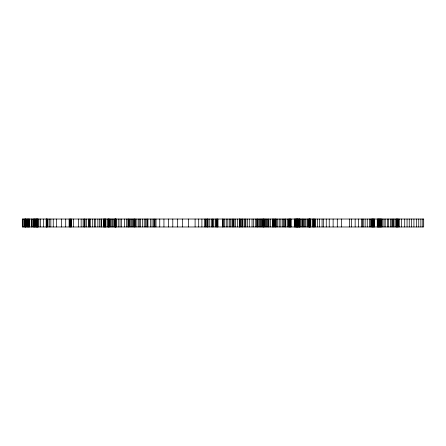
<?xml version="1.0" encoding="UTF-8"?>
<svg xmlns="http://www.w3.org/2000/svg" width="446" height="446" viewBox="0 0 446 446"><rect width="100%" height="100%" fill="white"/><g stroke="black" fill="none" stroke-linecap="round" stroke-linejoin="round"><path stroke-width="0.67" d="M422.78 219.031L422.78 226.969M420.868 219.031L420.868 226.969M418.744 219.031L418.744 226.969M416.335 219.031L416.335 226.969M413.927 219.031L413.927 226.969M411.446 219.031L411.446 226.969M409.255 219.031L409.255 226.969M407.059 219.031L407.059 226.969M404.723 219.031L404.723 226.969M401.673 219.031L401.673 226.969M399.27 219.031L399.27 226.969M398.278 219.031L398.278 226.969M398.066 219.031L398.066 226.969M397.498 219.031L397.498 226.969M397.286 219.031L397.286 226.969M396.929 219.031L396.929 226.969M396.717 219.031L396.717 226.969M396.154 219.031L396.154 226.969M395.937 219.031L395.937 226.969M394.024 219.031L394.024 226.969M393.249 219.031L393.249 226.969M392.681 219.031L392.681 226.969M391.833 219.031L391.833 226.969M390.629 219.031L390.629 226.969M388.644 219.031L388.644 226.969M387.44 219.031L387.44 226.969M385.177 219.031L385.177 226.969M383.973 219.031L383.973 226.969M382.272 219.031L382.272 226.969M381.419 219.031L381.419 226.969M381.28 219.031L381.28 226.969M380.856 219.031L380.856 226.969M380.644 219.031L380.644 226.969M380.148 219.031L380.148 226.969M379.936 219.031L379.936 226.969M379.368 219.031L379.368 226.969M379.228 219.031L379.228 226.969M378.871 219.031L378.871 226.969M378.732 219.031L378.732 226.969M378.236 219.031L378.236 226.969M378.024 219.031L378.024 226.969M377.383 219.031L377.383 226.969M377.244 219.031L377.244 226.969M374.623 219.031L374.623 226.969M374.266 219.031L374.266 226.969M373.77 219.031L373.77 226.969M373.419 219.031L373.419 226.969M373.135 219.031L373.135 226.969M372.784 219.031L372.784 226.969M372.639 219.031L372.639 226.969M372.287 219.031L372.287 226.969M371.791 219.031L371.791 226.969M371.434 219.031L371.434 226.969M370.442 219.031L370.442 226.969M369.383 219.031L369.383 226.969M367.259 219.031L367.259 226.969M365.135 219.031L365.135 226.969M363.222 219.031L363.222 226.969M362.581 219.031L362.581 226.969M361.661 219.031L361.661 226.969M358.406 219.031L358.406 226.969M355.15 219.031L355.15 226.969M351.537 219.031L351.537 226.969M349.48 219.031L349.48 226.969M341.48 219.031L341.48 226.969M337.299 219.031L337.299 226.969M333.123 219.031L333.123 226.969M329.226 219.031L329.226 226.969M326.255 219.031L326.255 226.969M323.422 219.031L323.422 226.969M322.073 219.031L322.073 226.969M319.526 219.031L319.526 226.969M317.613 219.031L317.613 226.969M315.629 219.031L315.629 226.969M314.854 219.031L314.854 226.969M314.497 219.031L314.497 226.969M313.861 219.031L313.861 226.969M313.505 219.031L313.505 226.969M313.081 219.031L313.081 226.969M312.73 219.031L312.73 226.969M310.817 219.031L310.817 226.969M310.6 219.031L310.6 226.969M310.037 219.031L310.037 226.969M309.825 219.031L309.825 226.969M309.613 219.031L309.613 226.969M309.468 219.031L309.468 226.969M309.184 219.031L309.184 226.969M308.972 219.031L308.972 226.969M308.264 219.031L308.264 226.969M307.913 219.031L307.913 226.969M307.06 219.031L307.06 226.969M305.644 219.031L305.644 226.969M304.44 219.031L304.44 226.969M303.168 219.031L303.168 226.969M302.957 219.031L302.957 226.969M302.176 219.031L302.176 226.969M301.044 219.031L301.044 226.969M300.119 219.031L300.119 226.969M299.556 219.031L299.556 226.969M299.483 219.031L299.483 226.969M299.411 219.031L299.411 226.969M299.06 219.031L299.06 226.969M298.848 219.031L298.848 226.969M298.207 219.031L298.207 226.969M297.995 219.031L297.995 226.969M297.716 219.031L297.716 226.969M297.499 219.031L297.499 226.969M297.287 219.031L297.287 226.969M297.075 219.031L297.075 226.969M296.724 219.031L296.724 226.969M296.579 219.031L296.579 226.969M296.155 219.031L296.155 226.969M296.016 219.031L296.016 226.969M295.447 219.031L295.447 226.969M295.235 219.031L295.235 226.969M294.527 219.031L294.527 226.969M294.315 219.031L294.315 226.969M291.127 219.031L291.127 226.969M290.775 219.031L290.775 226.969M290.346 219.031L290.346 226.969M289.995 219.031L289.995 226.969M289.783 219.031L289.783 226.969M289.426 219.031L289.426 226.969M288.93 219.031L288.93 226.969M288.294 219.031L288.294 226.969M287.514 219.031L287.514 226.969M285.814 219.031L285.814 226.969M285.462 219.031L285.462 226.969M284.542 219.031L284.542 226.969M283.478 219.031L283.478 226.969M282.703 219.031L282.703 226.969M280.857 219.031L280.857 226.969M279.229 219.031L279.229 226.969M277.741 219.031L277.741 226.969M276.682 219.031L276.682 226.969M275.762 219.031L275.762 226.969M275.55 219.031L275.55 226.969M275.054 219.031L275.054 226.969M274.128 219.031L274.128 226.969M273.916 219.031L273.916 226.969M273.281 219.031L273.281 226.969M272.785 219.031L272.785 226.969M272.573 219.031L272.573 226.969M270.309 219.031L270.309 226.969M268.888 219.031L268.888 226.969M268.397 219.031L268.397 226.969M267.617 219.031L267.617 226.969M266.764 219.031L266.764 226.969M265.916 219.031L265.916 226.969M265.069 219.031L265.069 226.969M264.428 219.031L264.428 226.969M263.865 219.031L263.865 226.969M263.296 219.031L263.296 226.969M263.157 219.031L263.157 226.969M263.084 219.031L263.084 226.969M262.516 219.031L262.516 226.969M261.735 219.031L261.735 226.969M260.888 219.031L260.888 226.969M260.04 219.031L260.04 226.969M259.115 219.031L259.115 226.969M258.056 219.031L258.056 226.969M257.559 219.031L257.559 226.969M257.203 219.031L257.203 226.969M256.64 219.031L256.64 226.969M255.296 219.031L255.296 226.969M253.662 219.031L253.662 226.969M252.035 219.031L252.035 226.969M249.275 219.031L249.275 226.969M247.363 219.031L247.363 226.969M245.874 219.031L245.874 226.969M245.094 219.031L245.094 226.969M244.174 219.031L244.174 226.969M242.758 219.031L242.758 226.969M242.546 219.031L242.546 226.969M241.626 219.031L241.626 226.969M240.634 219.031L240.634 226.969M239.853 219.031L239.853 226.969M239.714 219.031L239.714 226.969M239.29 219.031L239.29 226.969M237.378 219.031L237.378 226.969M235.393 219.031L235.393 226.969M234.117 219.031L234.117 226.969M233.553 219.031L233.553 226.969M232.845 219.031L232.845 226.969M232.065 219.031L232.065 226.969M230.721 219.031L230.721 226.969M229.305 219.031L229.305 226.969M227.817 219.031L227.817 226.969M226.256 219.031L226.256 226.969M224.7 219.031L224.7 226.969M223.636 219.031L223.636 226.969M222.788 219.031L222.788 226.969M222.643 219.031L222.643 226.969M217.971 219.031L217.971 226.969M217.687 219.031L217.687 226.969M217.403 219.031L217.403 226.969M216.695 219.031L216.695 226.969M216.132 219.031L216.132 226.969M215.351 219.031L215.351 226.969M213.796 219.031L213.796 226.969M212.87 219.031L212.87 226.969M212.38 219.031L212.38 226.969M211.454 219.031L211.454 226.969M209.759 219.031L209.759 226.969M208.059 219.031L208.059 226.969M207.702 219.031L207.702 226.969M207.351 219.031L207.351 226.969M206.994 219.031L206.994 226.969M206.002 219.031L206.002 226.969M205.506 219.031L205.506 226.969M204.446 219.031L204.446 226.969M201.899 219.031L201.899 226.969M198.71 219.031L198.71 226.969M195.097 219.031L195.097 226.969M188.513 219.031L188.513 226.969M182.492 219.031L182.492 226.969M177.675 219.031L177.675 226.969M172.792 219.031L172.792 226.969M168.398 219.031L168.398 226.969M163.938 219.031L163.938 226.969M159.757 219.031L159.757 226.969M156.005 219.031L156.005 226.969M155.013 219.031L155.013 226.969M154.589 219.031L154.589 226.969M153.524 219.031L153.524 226.969M152.041 219.031L152.041 226.969M150.341 219.031L150.341 226.969M147.933 219.031L147.933 226.969M147.576 219.031L147.576 226.969M146.801 219.031L146.801 226.969M145.664 219.031L145.664 226.969M144.248 219.031L144.248 226.969M142.48 219.031L142.48 226.969M140.568 219.031L140.568 226.969M139.219 219.031L139.219 226.969M138.16 219.031L138.16 226.969M136.108 219.031L136.108 226.969M135.183 219.031L135.183 226.969M134.831 219.031L134.831 226.969M134.475 219.031L134.475 226.969M134.123 219.031L134.123 226.969M133.555 219.031L133.555 226.969M132.495 219.031L132.495 226.969M131.642 219.031L131.642 226.969M130.226 219.031L130.226 226.969M129.518 219.031L129.518 226.969M128.81 219.031L128.81 226.969M128.599 219.031L128.599 226.969M127.891 219.031L127.891 226.969M126.547 219.031L126.547 226.969M124.562 219.031L124.562 226.969M121.658 219.031L121.658 226.969M120.03 219.031L120.03 226.969M118.257 219.031L118.257 226.969M116.205 219.031L116.205 226.969M115.993 219.031L115.993 226.969M115.637 219.031L115.637 226.969M115.425 219.031L115.425 226.969M115.213 219.031L115.213 226.969M115.14 219.031L115.14 226.969M115.074 219.031L115.001 226.969M114.65 219.031L114.65 226.969M113.869 219.031L113.869 226.969M112.738 219.031L112.738 226.969M111.812 219.031L111.812 226.969M110.68 219.031L110.68 226.969M109.833 219.031L109.833 226.969M109.125 219.031L109.125 226.969M108.98 219.031L108.98 226.969M108.701 219.031L108.701 226.969M108.484 219.031L108.484 226.969M108.06 219.031L108.06 226.969M107.848 219.031L107.848 226.969M105.936 219.031L105.936 226.969M105.585 219.031L105.585 226.969M105.228 219.031L105.228 226.969M104.877 219.031L104.877 226.969M104.659 219.031L104.659 226.969M104.308 219.031L104.308 226.969M103.74 219.031L103.74 226.969M103.388 219.031L103.388 226.969M101.549 219.031L101.549 226.969M101.052 219.031L101.052 226.969M99.419 219.031L99.419 226.969M97.864 219.031L97.864 226.969M95.243 219.031L95.243 226.969M94.535 219.031L94.535 226.969M92.696 219.031L92.696 226.969M90.287 219.031L90.287 226.969M89.646 219.031L89.646 226.969M89.083 219.031L89.083 226.969M88.447 219.031L88.447 226.969M86.535 219.031L86.535 226.969M84.902 219.031L84.902 226.969M84.835 219.031L84.835 226.969M84.194 219.031L84.194 226.969M83.134 219.031L83.134 226.969M81.15 219.031L81.15 226.969M78.39 219.031L78.39 226.969M73.361 219.031L73.361 226.969M71.589 219.031L71.589 226.969M70.953 219.031L70.953 226.969M70.808 219.031L70.808 226.969M70.173 219.031L70.173 226.969M69.821 219.031L69.821 226.969M69.113 219.031L69.113 226.969M65.713 219.031L65.713 226.969M61.531 219.031L61.531 226.969M56.436 219.031L56.436 226.969M53.247 219.031L53.247 226.969M50.838 219.031L50.838 226.969M49.283 219.031L49.283 226.969M47.934 219.031L47.934 226.969M47.086 219.031L47.086 226.969M46.947 219.031L46.947 226.969M46.518 219.031L46.518 226.969M46.451 219.031L46.451 226.969M46.167 219.031L46.167 226.969M43.619 219.031L43.619 226.969M40.43 219.031L40.43 226.969M38.869 219.031L38.869 226.969M38.022 219.031L38.022 226.969M37.386 219.031L37.386 226.969M37.241 219.031L37.241 226.969M37.174 219.031L37.174 226.969M36.957 219.031L37.029 226.969M36.817 219.031L36.817 226.969M36.466 219.031L36.466 226.969M36.182 219.031L36.182 226.969M35.474 219.031L35.474 226.969M35.189 219.031L35.189 226.969M34.905 219.031L34.905 226.969M34.621 219.031L34.621 226.969M34.197 219.031L34.197 226.969M33.913 219.031L33.913 226.969M33.277 219.031L33.277 226.969M32.993 219.031L32.993 226.969M31.861 219.031L31.861 226.969M31.577 219.031L31.577 226.969M29.737 219.031L29.737 226.969M29.453 219.031L29.453 226.969M28.605 219.031L28.605 226.969M28.249 219.031L28.249 226.969M28.037 219.031L28.037 226.969M27.752 219.031L27.752 226.969M27.184 219.031L27.184 226.969M26.336 219.031L26.336 226.969M25.913 219.031L25.913 226.969M25.628 219.031L25.628 226.969M25.556 219.031L25.556 226.969M25.416 219.031L25.416 226.969M24.92 219.031L24.92 226.969M24.497 219.031L24.497 226.969M23.716 219.031L23.716 226.969M22.512 219.031L22.512 226.969M423.7 219.031L22.3 219.031L22.3 226.969L423.7 226.969L423.7 219.031"/></g></svg>
